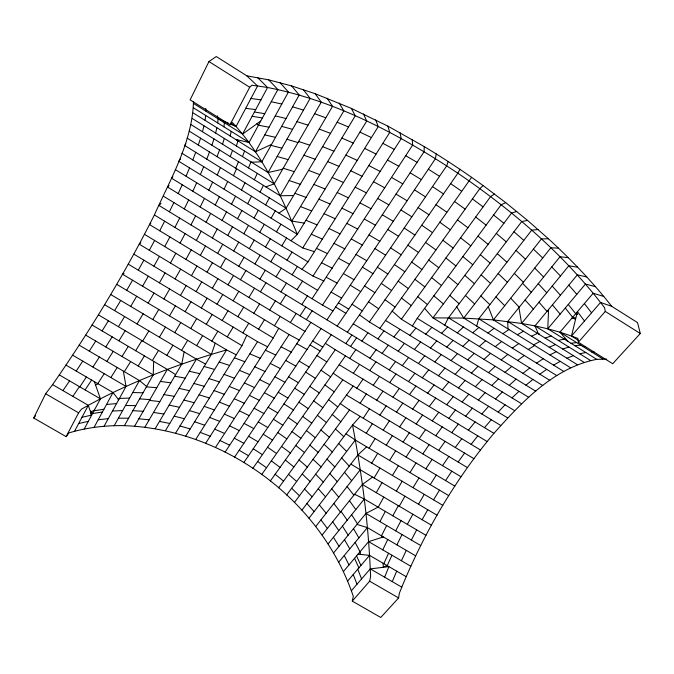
<?xml version="1.0" encoding="UTF-8"?>
<svg xmlns="http://www.w3.org/2000/svg" width="674" height="674" viewBox="0 0 674 674"><rect width="100%" height="100%" fill="white"/><g stroke="black" fill="none" stroke-linecap="round" stroke-linejoin="round"><path stroke-width="1.01" d="M52.614 384.627L45.63 393.759L33.7 418.006L66.111 436.634L69.06 432.801L74.536 431.335L88.319 405.335L52.589 384.61C90.257 330.428 124.698 273.922 154.38 214.964C170.514 178.795 192.36 142.155 193.455 101.656M230.727 123.207L236.085 126.552L232.336 122.508L229.994 124.766L190.119 99.87L208.957 61.561L216.261 56.523L246.836 75.833L268.699 79.869L291.581 85.893L315.154 93.703L351.322 108.371L387.87 126.139L424.232 146.578L424.106 151.717L322.492 305.095L159.039 205.511L161.019 203.346M74.511 431.326C90.763 427.072 107.604 425.328 124.387 425.656L153.217 374.862L153.664 361.34M606.718 359.166L596.76 359.343L547.777 328.794L548.585 309.492M217.719 122.946L218.115 118.784M223.911 126.805L224.4 122.71M205.065 120.351L205.722 115.465M124.387 425.656C225.411 429.456 321.009 500.47 353.311 596.364L352.275 601.107L380.759 617.477L398.612 597.948L399.37 593.154L401.814 587.172L370.253 568.864C368.088 520.564 361.635 472.516 352.51 425.058L360.194 416.406M424.232 146.578L436.23 153.916L435.455 158.643L326.957 319.847M144.902 427.164L181.744 364.171L184.137 351.879M352.275 601.107L369.655 581.199L370.607 576.497L370.279 568.881L388.915 566.632L384.618 577.197M230.188 135.996L231.224 131.371M215.621 133.039L216.885 127.715M202.47 131.75L203.969 125.794M476.678 326.073L478.751 318.777L541.416 238.908L548.434 238.781C571.164 259.65 592.631 281.968 611.663 306.291M236.389 145.963L237.964 140.841M222.53 144.211L224.316 138.448M211.914 145.213L213.953 138.886M198.325 145.053L200.582 138.178M436.23 153.916L448.143 161.499L446.71 165.812L337.16 326.048M165.416 430.669L211.392 354.423L215.208 343.142M242.488 156.621L244.561 151.052M217.079 156.663L219.581 149.965M230.23 156.579L232.53 150.428M192.798 159.957L195.721 152.324M206.766 159.148L209.504 151.979M401.78 587.155C424.654 531.735 455.312 479.315 493.899 433.348C521.937 402.066 553.733 367.726 596.76 359.343M235.74 168.23L238.486 161.701M186.032 176.209L189.562 167.936M200.355 174.583L203.708 166.697M248.47 167.893L251.014 161.912M392.251 581.628L396.708 571.164M217.213 175.038L220.432 167.607M233.49 175.678L236.566 168.736M391.956 555.233L387.221 565.646L383.329 566.885M383.818 563.666L388.569 553.261M192.815 191.248L196.715 182.772M178.189 193.564L182.241 184.76M185.729 436.07L241.958 345.669L246.785 335.248M208.839 190.228L212.605 182.132M254.317 179.739L257.308 173.378M224.071 189.192L227.694 181.5M401.392 560.743L406.287 550.363M382.756 549.866L387.735 539.512M241.494 190.017L244.999 182.797M184.288 208.932L188.669 199.976M169.376 211.805L173.892 202.588M200.186 207.028L204.441 198.383M215.242 205.006L219.362 196.698M396.893 544.87L402.024 534.575M231.511 204.171L235.521 196.244M444.747 325.146L448.454 317.774L521.752 221.552L527.548 220.415L548.434 238.781M381.45 535.838L386.649 525.552M260.038 192.09L263.441 185.392M174.895 227.433L179.697 218.09M159.73 230.769L164.65 221.207M190.936 224.939L195.612 215.849M206.084 222.243L210.642 213.431M247.653 203.725L251.537 196.218M411.376 540.059L416.658 529.84M222.066 220.423L226.523 211.922M395.689 530.851L401.022 520.64M66.111 436.634L78.614 412.842L81.529 409.093L88.319 405.335M229.994 124.766L249.7 87.258L251.941 85.261L257.586 85.994L236.052 126.527C263.686 157.758 281.344 196.235 297.352 234.341L291 240.736M379.934 521.609L385.326 511.406M237.551 218.696L241.89 210.549M448.143 161.499L459.938 169.317L457.873 173.201L347.38 332.257M180.068 243.095L185.114 233.642M164.742 246.583L169.907 236.936M84.199 429.06L100.434 398.831C140.63 378.181 183.193 362.418 226.574 349.916L236.279 354.802M193.691 103.543L242.573 134.059L267.57 87.502C336.562 100.931 399.741 134.766 457.873 173.201C512.821 210.676 564.222 254.561 604.578 307.74L605.277 311.439L640.3 333.52L612.7 363.724L578.351 342.274L577.879 338.415L571.501 336.065M196.319 240.458L201.265 231.233M149.333 250.265L154.616 240.458M212.377 238.006L217.222 229.042M265.623 204.913L269.415 197.895M407.34 524.355L412.833 514.237M94.065 427.375L113.021 392.529L65.985 365.089M235.681 139.425L249.06 142.492L277.873 89.524L268.699 79.869M227.761 235.479L232.496 226.801M254.064 218.031L258.302 210.28M392.799 515.804L398.326 505.677M104.074 426.254L126.038 386.429L123.342 371.189M193.202 112.962L255.48 151.76L288.43 92.026L280.039 82.649M378.198 507.21L383.776 497.092M170.446 263.003L175.83 253.281M185.948 259.406L191.222 249.86M200.304 255.37L205.477 246.018M153.933 266.222L159.418 256.347M243.836 233.743L248.479 225.402M217.635 253.407L222.723 244.308M138.296 270.164L143.891 260.172M114.192 425.69L139.451 380.54L79.17 345.172M251.469 162.198L261.824 161.794L299.205 94.983L291.581 85.893M422.118 519.721L427.754 509.721M175.08 278.943L180.64 269.145M190.953 124.589L268.075 172.519L310.158 98.362L303.292 89.583M233.709 250.998L238.714 242.168M271.1 218.165L275.245 210.852M205.671 443.248L273.248 337.986L278.724 328.305M399.261 506.233L404.939 496.216M159.418 282.844L165.079 272.919M191.458 275.674L196.926 266.045M207.044 272.161L212.428 262.717M220.449 267.578L225.739 258.336M259.743 232.311L264.292 224.324M376.261 492.66L381.99 482.643M142.559 286.206L148.314 276.18M134.632 426.153L167.329 369.403L92.06 324.994M265.8 186.85L274.208 183.867L321.279 102.162L315.154 93.703M249.321 248.647L254.241 240.113M126.687 290.326L132.559 280.224M180.447 295.456L186.159 285.599M196.126 291.598L201.753 281.884M163.9 298.978L169.705 289.011M212.361 288.278L217.921 278.733M238.84 266.297L244.072 257.308M187.119 138.103L280.216 195.78L332.518 106.34L327.134 98.21M148.145 303.132L154.043 293.072M228.031 284.849L233.524 275.506M418.487 504.236L424.291 494.354M185.139 311.683L190.978 301.775M201.358 308.001L207.129 298.22M276.492 231.822L280.965 224.24M396.354 491.144L402.184 481.244M130.689 306.409L136.679 296.29M169.494 315.862L175.409 305.861M240.492 279.727L245.9 270.586M265.489 246.996L270.325 238.798M374.104 477.976L379.968 468.059M217.053 304.185L222.757 294.546M155.172 428.672L196.437 359.175L205.57 364.078M278.943 213.136L286.079 208.199L343.858 110.89L339.199 103.105M254.932 263.93L260.088 255.227M152.787 319.552L158.786 309.476M190.734 328.533L196.673 318.583M174.76 332.627L180.767 322.593M206.269 324.32L212.15 314.472M233.153 300.823L238.807 291.362M114.605 310.621L120.705 300.469M137.058 323.941L143.149 313.823M222.167 320.487L227.997 310.765M159.393 337.194L165.467 327.101M181.609 350.37L187.675 340.311M196.623 345.636L202.638 335.644M211.863 341.145L217.828 331.237M181.854 153.209L291.791 221.072L355.265 115.802L351.322 108.371M259.937 279.12L265.303 270.249M248.917 297.478L254.511 288.228M237.88 316.713L243.659 307.15M227.281 336.899L233.204 327.101M142.694 341.069L148.853 330.942M166.84 355.35L172.965 345.248M270.771 261.748L275.868 253.348M118.405 326.696L124.597 316.544M281.808 245.842L286.576 238.023M242.876 332.905L248.757 323.259M371.719 463.164L377.693 453.366M392.437 475.456L398.393 465.683M152.349 360.565L158.533 350.438M260.434 291.817L265.96 282.777M175.602 433.138L226.574 349.916L116.678 284.352M253.845 313.3L259.583 303.932M413.044 487.681L418.992 477.942M433.551 499.847L439.49 490.133M135.668 350.724L141.894 340.589M118.927 340.842L125.179 330.707M138.17 365.999L144.421 355.889M276.045 276.795L281.361 268.21M258.597 329.173L264.452 319.695M102.111 330.926L108.404 320.782M122.011 356.495L128.313 346.377M175.333 169.629L302.736 247.956L378.232 126.594L375.679 119.896M269.693 310.04L275.396 300.882M124.328 371.669L130.646 361.576M287.023 260.181L292.053 252.127M369.082 448.244L375.148 438.563M105.793 346.95L112.137 336.84M274.436 325.719L280.258 316.435M280.923 291.867L286.433 283.122M280.283 303.848L285.928 294.909M389.572 460.435L395.638 450.788M106.846 361.407L113.232 351.331M195.755 439.44L257.527 341.693L267.595 346.79M302.019 269.364L307.951 261.883L389.732 132.458L387.87 126.139M409.952 472.558L416.035 462.954M412.395 325.955L417.223 318.339L501.17 204.744L505.736 202.655L527.548 220.415M430.239 484.623L436.314 475.052M110.856 377.55L117.242 367.515M292.112 274.781L297.377 266.516M89.288 351.112L95.733 341.036M168.989 185.577L167.683 187.128L312.989 276.07L401.224 138.608L400.036 132.677M290.359 322.534L296.164 313.477M366.243 433.247L372.377 423.693M225.091 452.119L310.874 322.391M92.911 367.052L99.373 357.026M297.049 289.584L302.516 281.134M386.227 445.169L392.378 435.665M97.772 383.632L104.226 373.674M300.04 315.828L305.794 306.99M215.461 447.477L289.095 334.557L299.307 340.084M312.054 298.725L412.69 145.028L412.159 139.493M301.8 304.564L307.445 295.92M406.102 457.031L412.277 447.57M363.252 418.242L369.428 408.823M306.35 319.653L312.146 310.849M425.892 468.834L432.085 459.415M76.204 371.054L82.767 361.121M85.101 389.909L91.622 380.043M383.22 430.181L389.429 420.82M445.573 480.579L451.791 471.21M79.844 386.851L86.39 376.993M360.118 403.237L366.311 393.961M403.086 442.068L409.337 432.759M234.552 457.149L321.077 328.583M72.851 396.363L79.431 386.615M379.909 415.108L386.16 405.9M356.824 388.258L363.016 379.142M422.851 453.897L429.136 444.638M62.943 390.608L69.59 380.886M243.828 462.566L331.22 334.734M353.37 373.32L359.528 364.364M442.523 465.667L448.842 456.466M399.606 426.928L405.908 417.779M376.707 400.221L382.967 391.173M252.885 468.354L335.29 349.705L487.125 441.521M349.722 358.433L355.821 349.646M379.858 328.364L479.829 188.602L483.148 185.594L505.736 202.655M345.846 343.597L351.87 334.986M419.211 438.681L425.564 429.599M373.236 385.301L379.479 376.429M350.556 346.444L356.597 337.859M261.731 474.496L345.45 355.855M359.486 314.868L369.344 321.945L471.615 177.346L483.148 185.594M396.489 412.117L402.816 403.145M438.715 450.384L445.118 441.369M369.748 370.54L375.949 361.845M270.325 480.983L342.805 379.824L473.864 458.657M416.178 423.963L422.573 415.058M393.009 397.23L399.337 388.435M458.126 462.035L464.58 453.071M369.967 358.214L376.126 349.73M185.872 143.798L184.651 145.474L286.079 208.199M361.904 341.086L367.937 332.779M278.657 487.816L353.134 386.034M528.694 397.298L401.367 319.19L490.579 196.581L494.531 194.028M435.775 435.749L442.228 426.912M389.673 382.588L395.975 373.986M412.682 409.093L419.085 400.373M286.711 494.96L349.486 410.003L461.033 476.737M455.27 447.477L461.791 438.707M389.286 369.925L395.554 361.534M294.471 502.416L352.51 425.058L454.807 486.089M409.497 394.576L415.9 386.059M432.261 420.896L438.749 412.261M382.141 353.387L388.308 345.189M377.912 338.853L383.969 330.875M301.91 510.167L355.316 440.046L448.724 495.626M180.59 158.853L178.745 161.271L297.352 234.341L366.732 121.034L363.488 113.973M451.74 432.649L458.312 424.089M408.511 381.585L414.881 373.286M429.228 406.506L435.724 398.081M309.012 518.196L357.894 454.967L366.656 446.795M424.612 308.338L432.935 317.867L463.737 318.069L531.71 230.163L538.113 229.522M402.277 365.628L408.57 357.532M471.126 444.343L477.773 435.859M315.761 526.495L360.261 469.786L437.005 515.189M398.208 351.221L404.408 343.361M427.645 393.186L434.123 384.98M448.859 418.377L455.447 410.036M322.13 535.055L362.393 484.48L372.579 477.074M456.745 306.889L463.737 318.069L493.427 319.897L550.86 247.771L558.476 248.158M393.894 336.941L399.977 329.316M422.312 377.802L428.74 369.815M328.112 543.842L364.297 499.038L425.951 535.308M507.969 328.92L507.733 321.447L560.01 256.727L568.233 257.653M468.396 430.197L475.077 421.941M446.685 404.729L453.273 396.615M172.881 176.74L171.634 178.256L307.951 261.883M333.672 552.857L365.974 513.419L378.08 507.143M488.262 306.653L493.427 319.897L521.6 323.444L568.839 265.767L577.66 267.249M418.402 363.522L424.746 355.779M414.417 349.469L420.66 341.979M442.254 389.917L448.8 382.04M338.795 562.074L367.406 527.624L415.647 555.839M518.929 307.58L521.6 323.444L534.971 325.887L577.332 274.882L586.751 276.921M465.641 416.22L472.331 408.2M409.843 335.357L415.942 328.137M343.462 571.476L368.602 541.618L383.371 536.959M539.2 333.63L538.442 333.925L534.971 325.887L547.777 328.794L585.462 284.04L595.471 286.669M33.7 418.006L35.621 415.748M438.488 375.763L444.975 368.13M347.649 581.047L369.554 555.368L406.178 576.674M547.777 328.794L559.968 332.181L593.187 293.241L603.778 296.459M484.505 427.653L491.295 419.725M462.086 401.974L468.767 394.206M351.331 590.761L370.279 568.881M434.84 361.938L441.234 354.575M578.351 342.274L605.277 311.439M458.48 387.938L465.111 380.422M430.492 347.995L436.76 340.901M481.826 413.971L488.625 406.304M425.741 334.144L431.866 327.345M455.152 374.34L461.707 367.103M478.371 400.053L485.137 392.656M451.024 360.565L457.478 353.614M475.355 386.682L482.07 379.572M446.778 347.051L453.088 340.395M498.153 412.109L505.062 404.821M441.563 333.31L447.696 326.966M471.455 373.067L478.077 366.252M495.466 398.966L502.332 391.973M467.697 359.882L474.201 353.37M150.841 223.271L149.518 224.577L493.899 433.348M491.784 385.511L498.575 378.822M462.827 346.377L469.171 340.193M457.267 332.855L463.417 327.008M488.507 372.646L495.205 366.285M512.004 397.887L518.963 391.333M483.974 359.377L490.52 353.344M509.215 385.351L516.09 379.125M479.281 346.419L485.659 340.741M505.011 372.309L511.768 366.429M472.76 332.779L478.911 327.454M140.824 242.817L139.223 244.173L289.095 334.557M501.178 359.908L507.783 354.398M525.931 385.174L532.89 379.445M495.238 346.655L501.641 341.507M522.957 373.329L529.789 367.979M487.959 333.049L494.101 328.289M517.598 360.455L524.237 355.484M242.573 134.059L260.703 121.076M512.333 348.121L518.761 343.563M539.823 374.171L546.707 369.377M502.838 333.697L508.963 329.535M536.563 363.109L543.269 358.745M528.264 349.452L534.693 345.501M517.371 334.751L523.454 331.22M553.531 365.106L560.263 361.365M124.033 273.408L122.533 274.225L241.958 345.669M90.737 412.092L94.36 410.137M533.656 344.861L539.941 341.465M94.352 381.636L100.434 398.831L88.294 405.318L91.554 414.94M549.874 354.92L556.37 351.676M95.531 384.98L98 383.767M531.5 336.216L537.523 333.352M118.211 399.269L119.222 398.797M255.48 151.76L271.538 144.421M549.234 347.245L555.494 344.532M566.885 358.214L573.38 355.661M545.19 338.121L551.138 335.964M562.723 349.031L568.907 347.034M516.747 211.451L511.566 213.068L432.935 317.867L542.797 385.553M558.375 340.471L564.214 339.047M78.631 423.558L88.336 421.36M268.075 172.519L282.625 169.25M81.958 417.273L91.681 415.125L90.543 413.482M579.707 353.757L585.841 352.536M102.431 412.008L92.523 413.558L90.813 411.098M94.023 410.778L103.931 409.244M570.971 343.26L576.674 342.603M574.897 345.711L580.659 345.096M98.227 419.742L108.253 418.68M106.517 404.493L116.594 403.566M112.482 411.014L122.651 410.576M119.433 398.418L129.635 398.081M280.216 195.78L293.594 195.536M118.397 418.175L128.616 418.209M125.49 405.495L135.752 405.63M132.727 392.546L143.04 392.799M582.884 346.478L585.647 346.554M591.764 352.022L594.594 352.14M132.896 410.668L143.2 411.292M139.585 398.89L149.923 399.606M146.393 386.884L156.781 387.702M138.886 418.765L149.19 419.835M358.071 554.129L369.554 555.368M149.485 400.381L159.856 401.594M245.681 108.354L255.716 109.584M160.395 381.442L170.834 382.815M250.913 98.48L260.939 99.845M257.552 85.969L267.57 87.502L257.611 77.577M153.529 412.421L163.858 414.047M252.101 116.299L262.405 117.95M291.791 221.072L304.235 223.102M254.418 111.994L264.722 113.695M163.959 394.576L174.364 396.346M174.692 376.218L185.173 378.139M269.01 127.234L258.462 125.195L257.114 123.696M159.485 421.402L169.764 423.457M547.507 310.79L548.526 311M169.157 405.116L179.511 407.29M271.243 101.707L281.799 104.049M179.09 388.392L189.512 390.709M264.772 134.918L275.506 137.336M189.276 371.231L199.774 373.682M275.27 115.886L286.029 118.54M174.17 416.153L184.432 418.731M271.007 145.382L281.901 148.154M183.892 400.027L194.23 402.723M193.868 383.472L204.289 386.303M281.648 126.358L292.575 129.349M575.545 318.111L572.656 317.311L565.259 308.035M577.652 314.261L575.722 313.722L568.275 304.454M277.157 156.511L288.177 159.62M204.112 366.488L214.61 369.453M564.113 338.988L566.505 339.662M179.992 425.976L190.152 428.959M292.567 106.846L303.511 110.081M286.947 139.265L297.992 142.576M189.419 410.576L199.664 413.668M283.206 168.239L294.302 171.685M199.091 394.796L209.403 398.005M571.99 318.086L575.512 319.19M296.956 121.632L308.035 125.145M302.736 247.956L314.396 251.688M208.999 378.611L219.395 381.939M367.406 527.624L357.262 524.515M219.168 362.005L229.64 365.468M298.624 141.473L309.787 145.205M289.129 180.531L300.275 184.28M568.064 341.448L559.968 332.181L571.468 336.04L578.604 340.496M194.626 421.764L204.736 425.235M204.205 406.363L214.399 409.944M303.923 155.231L315.137 159.249M314.606 113.737L325.82 117.782M214.029 390.575L224.299 394.273M294.909 193.328L306.072 197.381M224.097 374.39L234.451 378.207M234.417 357.793L244.856 361.736M319.223 129.063L330.513 133.368M308.549 170.362L319.788 174.642M200.22 432.379L210.178 436.238M300.52 206.598L311.674 210.954M209.665 417.433L219.707 421.393M322.619 146.662L333.925 151.195M219.345 402.117L229.472 406.186M313.882 184.44L325.112 188.998M229.253 386.429L239.472 390.6M239.422 370.346L249.717 374.634M305.971 220.255L317.083 224.897M337.135 122.213L348.517 126.998M327.657 161.592L338.971 166.377M249.835 353.858L260.231 358.265M318.878 199.184L330.075 204.011M217.887 118.649L228.772 123.367M230.314 124.041L236.052 126.527M214.736 429.144L224.602 433.458M341.861 138.035L353.252 143.048M224.375 414.114L234.333 418.537M332.164 177.489L343.445 182.511M311.304 234.198L322.341 239.118M234.257 398.722L244.3 403.246M312.989 276.07L323.983 281.058M244.384 382.95L254.519 387.575M324.068 213.666L335.205 218.764M345.846 155.146L357.22 160.378M254.764 366.782L264.992 371.517M337.211 192.537L348.433 197.819M265.404 350.202L275.733 355.055M316.494 248.369L327.429 253.576M359.95 132.121L371.399 137.572M350.741 170.792L362.056 176.259M220.002 440.51L229.682 445.194M329.022 228.537L340.067 233.895M229.581 425.833L239.346 430.602M354.6 494.269L364.297 499.038M239.38 410.795L249.245 415.664M341.912 208.14L353.05 213.658M364.668 148.398L376.084 154.06M249.422 395.394L259.38 400.356M259.717 379.614L269.769 384.677M355.173 187.153L366.412 192.848M321.532 262.759L332.349 268.235M270.266 363.429L280.418 368.602M333.992 243.348L344.911 248.959M281.083 346.84L291.337 352.123M368.813 165.568L380.153 171.432M346.807 223.389L357.827 229.152M382.857 143.335L394.307 149.392M359.975 202.866L371.113 208.788M234.316 438.184L243.87 443.298M326.41 277.334L337.076 283.08M244.123 423.398L253.769 428.597M373.531 181.753L384.77 187.844M254.157 408.242L263.905 413.541M338.736 258.437L349.511 264.318M264.435 392.723L274.284 398.107M387.474 160.024L398.831 166.284M274.975 376.817L284.925 382.301M351.39 239.026L362.283 245.033M285.784 360.506L295.835 366.092M364.407 219.075L375.41 225.226M296.863 343.782L307.024 349.469M322.492 305.095L332.939 310.967M377.785 198.552L388.898 204.854M331.111 292.086L341.6 298.102M391.552 177.447L402.782 183.901M343.395 273.543L353.993 279.676M45.63 393.759L78.614 412.842M369.655 581.199L398.612 597.948M405.714 155.728L417.063 162.341M59.304 374.913L100.434 398.831M356.015 254.494L366.732 260.745M368.602 541.618L410.803 566.227M365.974 513.419L420.702 545.527M239.186 450.266L248.504 455.717M72.607 355.173L126.038 386.429M368.981 234.923L379.824 241.3M85.657 335.113L153.217 374.862M248.613 436.255L258.032 441.79M258.26 421.924L267.772 427.535M362.393 484.48L431.394 525.189M104.588 304.682L196.437 359.175M357.894 454.967L442.784 505.332M268.134 407.256L277.747 412.951M98.379 314.842L181.744 364.171M382.31 214.795L393.279 221.308M278.236 392.243L287.95 398.022M110.696 294.513L211.392 354.423M288.59 376.859L298.405 382.731M396.026 194.104L407.113 200.751M128.245 264.141L257.527 341.693M346.251 394.922L467.385 467.588M133.814 254.115L273.248 337.986M299.189 361.112L309.113 367.069M144.463 234.316L305.052 331.423M312.702 341.036L322.762 347.11M310.048 344.97L320.083 351.028M339.148 364.744L480.444 449.962M410.129 172.814L421.351 179.604M353.26 323.832L507.665 417.905M154.38 214.964L500.748 425.471M350.859 464.074L360.261 469.786M338.415 302.828L348.728 309.13M163.479 196.227L317.833 290.486M369.344 321.945L514.641 410.668M335.593 307.015L345.88 313.292M350.269 285.212L360.7 291.615M385.393 320.394L521.651 403.793M417.223 318.339L535.746 391.206M463.737 318.069L556.825 375.637M448.454 317.774L549.832 380.347M362.435 267.14L372.983 273.644M189.226 131.135L274.208 183.867M493.427 319.897L570.617 367.793M374.921 248.58L385.595 255.202M478.751 318.777L563.767 371.441M534.971 325.887L590.475 360.472M192.292 118.523L261.824 161.794M521.6 323.444L584.004 362.275M507.733 321.447L577.374 364.727M559.968 332.181L602.834 358.939M193.682 107.958L249.06 142.492M387.744 229.531L398.545 236.271M400.912 209.968L411.839 216.817M167.329 369.403L175.628 374.626M414.443 189.866L425.505 196.842M208.957 61.561L249.7 87.258M428.352 169.199L439.549 176.302M253.239 448.791L262.405 454.655M325.34 343.336L335.29 349.705M273.459 419.228L282.827 425.243M263.231 434.182L272.498 440.122M283.939 403.894L293.417 409.994M305.684 372.09L315.39 378.358M294.673 388.19L304.269 394.374M316.974 355.577L326.797 361.93M352.064 304.252L362.258 310.882M364.567 285.961L374.887 292.693M390.608 247.872L401.199 254.806M377.415 267.174L387.87 274.006M404.181 228.031L414.906 235.074M432.472 186.639L443.492 193.91M418.124 207.626L428.993 214.787M345.989 433.753L355.316 440.046M333.175 373.211L342.805 379.824M459.938 169.317L471.615 177.346M450.636 183.631L461.597 191.18M435.985 204.719L446.795 212.167M421.747 225.226L432.396 232.572M407.896 245.168L418.402 252.413M394.425 264.562L404.788 271.715M381.316 283.434L391.535 290.494M368.552 301.809L378.636 308.785M321.035 370.228L330.605 376.859M309.813 386.387L319.265 392.942M298.86 402.159L308.195 408.629M288.177 417.543L297.394 423.938M277.747 432.556L286.854 438.884M267.561 447.224L276.559 453.476M257.62 461.538L266.508 467.722M340.075 403.414L349.486 410.003M454.377 201.408L465.127 209.117M439.726 222.184L450.299 229.809M425.479 242.379L435.893 249.911M411.62 262.017L421.882 269.465M398.149 281.125L408.25 288.489M385.023 299.719L394.989 307.007M324.91 384.93L334.203 391.83M472.423 198.931L483.089 206.876M313.671 400.87L322.838 407.703M302.702 416.422L311.742 423.179M457.419 219.876L467.908 227.745M291.994 431.596L300.924 438.285M281.547 446.407L290.359 453.029M442.835 240.23L453.147 248.024M271.344 460.864L280.047 467.419M428.656 260.021L438.799 267.738M414.855 279.272L424.847 286.922M401.434 298.009L411.266 305.583M475.701 217.028L486.106 225.133M460.586 237.804L470.806 245.833M445.902 257.99L455.936 265.96M328.609 399.648L337.598 406.81M317.395 415.302L326.258 422.404M431.621 277.612L441.478 285.523M493.579 215.006L503.882 223.313M306.451 430.568L315.188 437.611M295.768 445.48L304.387 452.456M417.728 296.695L427.417 304.547M285.338 460.03L293.839 466.947M478.001 236.094L488.102 244.342M275.161 474.243L283.543 481.093M462.87 256.567L472.777 264.764M139.451 380.54L146.612 386.505M448.168 276.475L457.882 284.622M496.3 233.406L506.284 241.848M433.862 295.827L443.399 303.915M332.122 414.333L340.8 421.764M480.335 254.688L490.108 263.087M320.816 429.886L329.35 437.257M309.77 445.051L318.187 452.364M513.959 231.772L523.816 240.374M464.833 275.346L474.403 283.712M299.003 459.853L307.293 467.107M288.489 474.302L296.653 481.506M392.116 311.009L401.367 319.19M449.777 295.414L459.146 303.73M497.302 253.643L506.915 262.228M481.135 274.866L490.537 283.417M516.031 250.442L525.518 259.178M335.475 428.967L343.807 436.651M465.448 295.465L474.631 303.982M324.118 444.343L332.307 451.976M313.031 459.339L321.094 466.922M498.153 273.568L507.387 282.288M246.802 75.817L257.586 85.994M533.412 249.119L542.73 257.974M302.213 473.982L310.15 481.514M291.657 488.271L299.467 495.752M480.848 295.945L489.838 304.648M514.355 273.4L523.395 282.263M338.668 443.509L346.638 451.445M534.718 268.041L543.623 277.014M495.938 296.863L504.716 305.726M327 459.061L334.826 466.947M315.617 474.218L323.309 482.062M522.577 283.291L531.297 292.272M304.522 489.004L312.087 496.805M551.753 266.946L560.456 276.003M510.69 298.22L519.233 307.209M538.248 283.67L546.74 292.743M341.676 457.949L349.267 466.13M329.813 473.527L337.253 481.666M525.054 299.997L533.353 309.096M318.246 488.717L325.542 496.814M552.2 286.079L560.431 295.237M306.965 503.52L314.126 511.574M223.313 121L225.343 123.3M538.981 302.213L547.002 311.396M568.822 285.136L576.801 294.327M344.49 472.306L351.676 480.722M331.726 488.81L338.752 497.193M552.41 304.884L560.128 314.126M319.308 504.877L326.182 513.209M347.093 486.561L353.858 495.205M584.392 303.553L591.545 312.812M113.021 392.529L118.649 399.834M333.832 503.461L340.429 512.072M584.484 320.984L577.441 311.7L571.468 336.04L600.526 302.474L611.697 306.308L637.553 322.635L640.3 333.52M320.942 519.89L327.379 528.458M257.182 123.603L258.412 125.297M349.469 500.715L355.788 509.569M236.717 139.661L237.231 140.394M341.002 511.347L347.211 520.185M332.686 521.794L338.795 530.615M351.609 514.751L357.464 523.808M342.426 526.116L348.163 535.156M333.419 537.262L339.047 546.285M353.505 528.643L358.88 537.894M344.49 539.647L349.755 548.88M355.156 542.376L360.034 551.795M344.246 555.519L348.98 564.93M356.571 555.907L360.919 565.494M354.558 558.299L358.888 567.879M357.751 569.21L361.559 578.932M353.235 574.501L356.984 584.223M382.124 536.234L382.225 537.33M205.713 108.447L205.924 111.176M360.101 551.711L360.278 554.365M383.093 563.245L383.321 567.306M217.559 115.844L217.626 118.481"/></g></svg>
